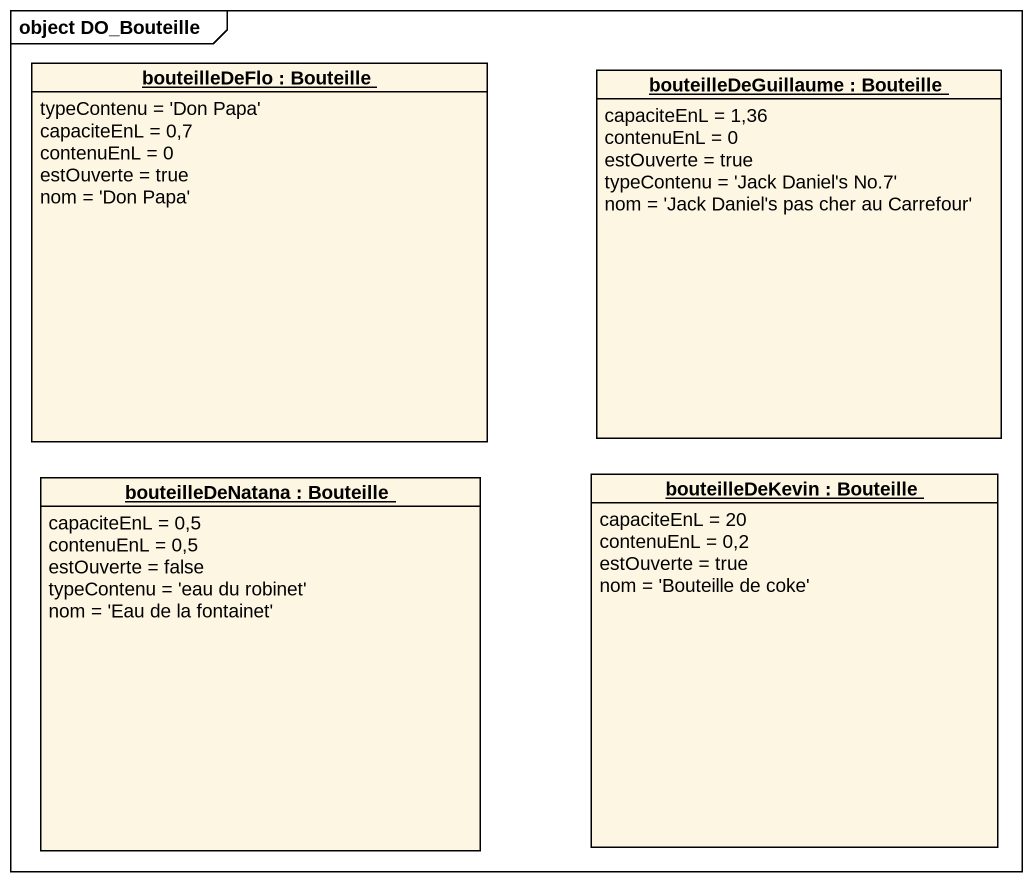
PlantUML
@startuml
mainframe object DO_Bouteille
hide circle
hide empty members
object "bouteilleDeFlo : Bouteille" as bouteilleDeFlo {
  typeContenu = 'Don Papa'
  capaciteEnL = 0,7
  contenuEnL = 0
  estOuverte = true
  nom = 'Don Papa'
}
object "bouteilleDeGuillaume : Bouteille" as bouteilleDeGuillaume {
  capaciteEnL = 1,36
  contenuEnL = 0
  estOuverte = true
  typeContenu = 'Jack Daniel's No.7'
  nom = 'Jack Daniel's pas cher au Carrefour'
}
object "bouteilleDeKevin : Bouteille" as bouteilleDeKevin {
  capaciteEnL = 20
  contenuEnL = 0,2
  estOuverte = true
  nom = 'Bouteille de coke'
}
object "bouteilleDeNatana : Bouteille" as bouteilleDeNatana {
  capaciteEnL = 0,5
  contenuEnL = 0,5
  estOuverte = false
  typeContenu = 'eau du robinet'
  nom = 'Eau de la fontainet'
}
@enduml
